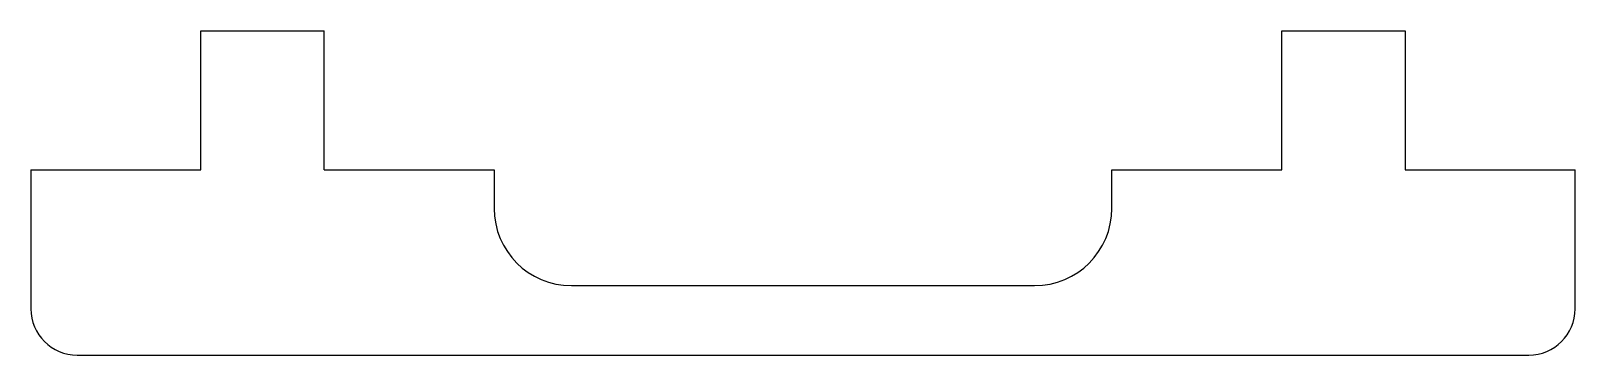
# Model space of a CAD drawing. Header units: millimetres. Extents: x 0 to 100, y 0 to 21.
import ezdxf

# ---------------------------------------------------------------- set-up
doc = ezdxf.new("R2010")
doc.units = ezdxf.units.MM

msp = doc.modelspace()

# ---------------------------------------------------------------- linework, layer by layer
at = {"color": 7, "linetype": 'Continuous', "lineweight": 25}
for p, q in [((11, 12), (11, 21)), ((11, 21), (19, 21)), ((19, 12), (19, 21)), ((81, 12), (81, 21)), ((81, 21), (89, 21)), ((89, 21), (89, 12)), ((0, 12), (0, 3)), ((0, 12), (11, 12)), ((19, 12), (30, 12)), ((30, 12), (30, 9.5)), ((70, 9.5), (70, 12)), ((70, 12), (81, 12)), ((89, 12), (100, 12)), ((100, 3), (100, 12)), ((35, 4.5), (65, 4.5)), ((3, 0), (97, 0))]:
    msp.add_line(p, q, dxfattribs=at)
for centre, radius, start, end in [((35, 9.5), 5, 180, 270), ((65, 9.5), 5, 270, 0), ((3, 3), 3, 180, 270), ((97, 3), 3, 270, 0)]:
    msp.add_arc(centre, radius, start, end, dxfattribs=at)

doc.saveas('drawing.dxf')
